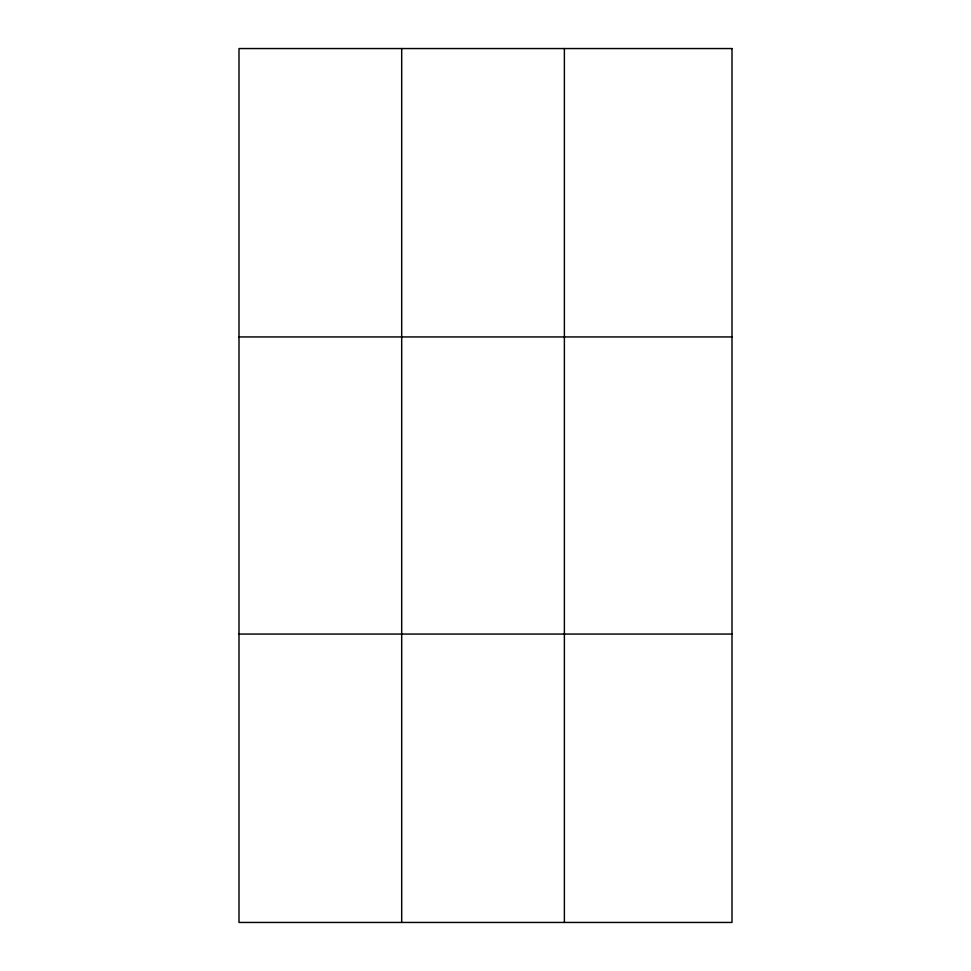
<?xml version="1.0" encoding="UTF-8"?>
<svg xmlns="http://www.w3.org/2000/svg" width="971" height="971" viewBox="0 0 971 971"><rect width="100%" height="100%" fill="white"/><g stroke="black" fill="none" stroke-linecap="round" stroke-linejoin="round"><path stroke-width="1.46" d="M401.691 922.45L401.691 48.55M564.382 922.45L564.382 48.55M239 336.937L732 336.937M239 634.063L732 634.063M732 48.55L239 48.55L239 922.45L732 922.45L732 48.55"/></g></svg>
